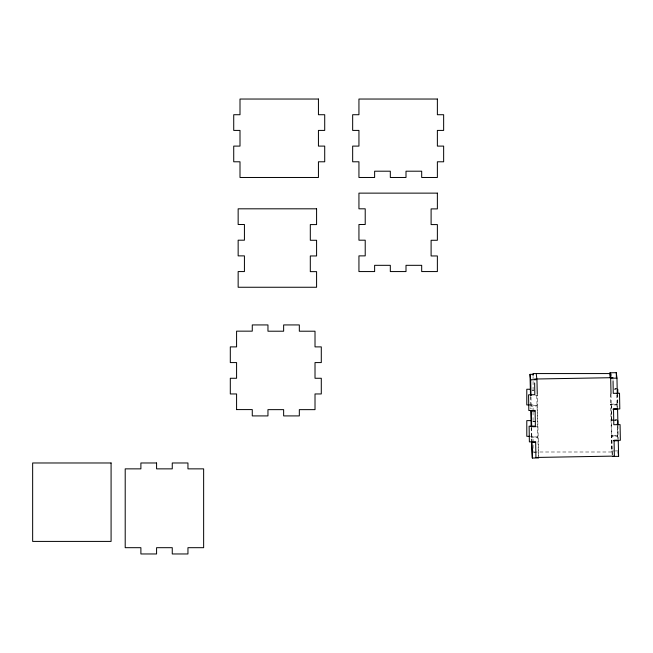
<?xml version="1.0" encoding="UTF-8"?>
<svg xmlns="http://www.w3.org/2000/svg" width="653" height="653" viewBox="0 0 653 653"><rect width="100%" height="100%" fill="white"/><g stroke="black" fill="none" stroke-linecap="round" stroke-linejoin="round"><path stroke-width="0.49" stroke-dasharray="3.27 2.45" d="M532.138 390.053L533.925 390.012M614.824 388.429L616.62 388.388M532.187 390.486L533.983 390.453M614.881 388.861L616.677 388.821M535.493 395.367L537.288 395.334L537.231 394.894L538.619 457.916M610.677 404.166L616.954 404.036L617.003 404.468L610.735 404.607L610.677 404.166L611.396 435.894L617.673 435.755L617.46 425.985M532.799 421.34L535.493 421.283M611.012 419.814L613.698 419.757M614.595 419.732L617.281 419.675M532.856 421.781L535.542 421.724M611.069 420.246L613.755 420.189M614.653 420.173L617.338 420.116M612.122 454.659L611.347 435.461L617.616 435.322L617.673 435.755M533.46 452.553L536.154 452.496M611.673 451.027L614.367 450.97M615.257 450.945L617.95 450.888M614.187 389.245L615.983 389.245M530.375 404.933L533.068 404.933L533.068 410.819M615.983 420.622L611.502 420.622L611.502 404.933L617.771 404.933L617.771 394.151M530.375 436.31L533.068 436.31L533.068 451.998M534.081 451.998L611.502 451.998L611.502 436.31L617.771 436.31L617.771 426.507M611.632 424.752L611.681 425.193M611.347 435.461L611.396 435.894M537.901 426.189L537.95 426.621M538.39 456.096L536.774 395.277M617.256 394.306L617.55 407.994M617.926 425.593L618.211 439.281M616.799 394.69L617.003 404.468M616.954 404.036L617.036 407.945M617.616 435.322L617.697 439.216M610.988 394.436L612.351 456.48M610.506 393.849L610.735 404.607M531.003 396.983L531.248 408.721M531.648 427.299L531.934 440.987M530.522 396.395L530.734 408.672M531.183 427.682L531.42 440.922M613.012 379.63L613.053 381.589M611.502 373.565L611.502 376.503M533.068 376.503L533.068 380.421M533.068 381.401L533.068 389.245M533.068 411.798L533.068 420.622M536.946 405.603L530.677 405.733L530.726 406.174L537.003 406.035L536.946 405.603M537.615 436.89L531.338 437.028L531.395 437.461L537.664 437.33L537.615 436.89"/><path stroke-width="0.98" d="M530.497 395.416L530.007 374.365L533.591 374.291M610.114 377.712L610.016 372.798L616.285 372.667L616.963 378.12L617.289 393.759M530.007 374.365L530.685 379.826L536.954 379.687L537.264 394.355M616.963 378.12L610.686 378.25L611.02 393.898M533.983 410.615L531.297 410.68L531.681 426.76L531.624 426.319M613.085 409.072L617.567 408.974L617.958 425.054M531.346 411.112L534.929 411.031M613.143 409.504L617.624 409.407M532.579 426.736L536.162 426.662M613.755 440.359L618.236 440.261L618.62 456.341L612.351 456.48M531.958 441.967L532.015 442.408L535.599 442.326M613.812 440.799L618.293 440.702M531.444 441.893L532.342 458.047L538.619 457.916M534.562 379.034L612.979 377.663M610.482 373.565L533.068 373.565L533.068 375.524M530.375 389.245L526.791 389.245L526.791 404.933L529.477 404.933M236.582 409.586L252.27 409.586L252.27 415.912L267.959 415.912L267.959 409.643L283.639 409.643L283.639 415.912L299.327 415.912L299.327 409.643L315.015 409.643L315.015 393.955L321.292 393.955L321.292 378.267L315.015 378.267L315.015 362.578L321.292 362.578L321.292 346.89L315.015 346.89L315.015 331.21L299.327 331.21L299.327 324.933L283.639 324.933L283.639 331.21L267.959 331.21L267.959 324.933L252.27 324.933L252.27 331.153L236.582 331.153L236.582 346.89L230.305 346.89L230.305 362.578L236.582 362.578L236.582 378.267L230.305 378.267L230.305 393.955L236.582 393.955L236.582 409.643M531.273 420.622L526.791 420.622L526.791 436.31L529.477 436.31M610.016 372.798L610.571 377.344M618.065 451.803L618.62 456.341M536.284 374.234L536.839 378.781M530.962 395.032L531.011 395.465L530.685 379.826M617.403 423.046L617.444 425.005M616.285 372.667L616.391 377.573M532.015 442.408L532.342 458.047M530.783 410.623L531.167 426.711M613.053 381.589L613.257 393.351L619.526 393.237L619.803 408.925L613.526 409.031L613.804 424.719L620.072 424.613L620.35 440.293L614.073 440.408L614.351 456.088L535.925 457.459L535.656 441.771L529.379 441.885L529.11 426.197L535.378 426.091L535.109 410.402L528.832 410.517L528.555 394.828L534.831 394.722L534.627 382.952M617.771 389.245L617.771 393.171M617.771 420.622L617.771 424.54M318.435 99.036L240.002 99.036L240.002 114.724L233.725 114.724L233.725 130.412L240.002 130.412L240.002 146.101L233.725 146.101L233.725 161.789L240.002 161.789L240.002 177.477L318.435 177.477L318.435 161.789L324.712 161.789L324.712 146.101L318.435 146.101L318.435 130.412L324.712 130.412L324.712 114.724L318.435 114.724L318.435 99.036M437.371 99.036L358.938 99.036L358.938 114.724L352.661 114.724L352.661 130.412L358.938 130.412L358.938 146.101L352.661 146.101L352.661 161.789L358.938 161.789L358.938 177.477L374.626 177.477L374.626 171.2L390.314 171.2L390.314 177.477L406.003 177.477L406.003 171.2L421.691 171.2L421.691 177.477L437.371 177.477L437.371 161.789L443.648 161.789L443.648 146.101L437.371 146.101L437.371 130.412L443.648 130.412L443.648 114.724L437.371 114.724L437.371 99.036M437.371 193.133L358.938 193.133L358.938 208.813L365.215 208.813L365.215 224.501L358.938 224.501L358.938 240.19L365.215 240.19L365.215 255.878L358.938 255.878L358.938 271.566L374.626 271.566L374.626 265.322L390.314 265.322L390.314 271.566L406.003 271.566L406.003 265.322L421.691 265.322L421.691 271.566L437.371 271.566L437.371 255.96L431.102 255.96L431.102 240.271L437.371 240.271L437.371 224.583L431.102 224.583L431.102 208.895L437.371 208.895L437.371 193.133M316.583 208.813L238.149 208.813L238.149 224.501L244.426 224.501L244.426 240.19L238.149 240.19L238.149 255.878L244.426 255.878L244.426 271.566L238.149 271.566L238.149 287.255L316.583 287.255L316.583 271.64L310.306 271.64L310.306 255.96L316.583 255.96L316.583 240.271L310.306 240.271L310.306 224.583L316.583 224.583L316.583 208.813M111.083 462.977L32.65 462.977L32.65 541.41L111.083 541.41L111.083 462.977M156.581 462.977L140.893 462.977L140.893 468.862L125.205 468.862L125.205 547.687L140.893 547.687L140.893 553.964L156.581 553.964L156.581 547.687L172.261 547.687L172.261 553.964L187.95 553.964L187.95 547.687L203.638 547.687L203.638 468.862L187.95 468.862L187.95 462.977L172.261 462.977L172.261 468.862L156.581 468.862L156.581 462.977"/></g></svg>
